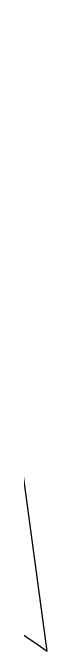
# Model space of a CAD drawing. Extents: x 400 to 501, y 484 to 634.
# Drawn here: x 419.605 to 419.763, y 531.302 to 535.79 of the extents above; entities that cross this region are included whole.
import ezdxf

# ---------------------------------------------------------------- set-up
doc = ezdxf.new("R2010")
doc.units = 0
doc.header["$MEASUREMENT"] = 0
doc.layers.add('DIM', color=3, linetype='Continuous')
doc.layers.add('GEOMETRY', color=3, linetype='Continuous', lineweight=25)

# ---------------------------------------------------------------- blocks, each defined once
blk = doc.blocks.new('2026 GRANDEE')
at = {"layer": 'GEOMETRY', "ltscale": 16}
blk.add_line((-30.7001, -65.5385), (-31.3881, -60.4748), dxfattribs=at)
for points, knots in [([(-33.9527, -64.1805), (-33.8667, -64.1952), (-33.6953, -64.2246), (-33.4231, -64.2836), (-33.144, -64.3525), (-32.8602, -64.4325), (-32.5754, -64.5242), (-32.2451, -64.6467), (-31.8747, -64.8111), (-31.4717, -65.0287), (-31.0809, -65.2734), (-30.8275, -65.4498), (-30.7001, -65.5385)], [0, 0, 0, 0, 0.083007, 0.165445, 0.248039, 0.330686, 0.413293, 0.496284, 0.621245, 0.746212, 0.872435, 1, 1, 1, 1]), ([(-34.3874, -64.8636), (-34.3228, -64.8918), (-34.1864, -64.9514), (-33.9799, -65.041), (-33.7614, -65.1359), (-33.5566, -65.2256), (-33.3455, -65.3193), (-33.1608, -65.4033), (-32.987, -65.4846), (-32.8368, -65.5572), (-32.6809, -65.6357), (-32.5259, -65.7161), (-32.3762, -65.7982), (-32.1721, -65.9181), (-31.9078, -66.0857), (-31.5876, -66.3016), (-31.2741, -66.52), (-30.9656, -66.7431), (-30.764, -66.8955), (-30.6622, -66.9724)], [0, 0, 0, 0, 0.049264, 0.104117, 0.157422, 0.215806, 0.260468, 0.318911, 0.357667, 0.394577, 0.435474, 0.479612, 0.516483, 0.554683, 0.644755, 0.734664, 0.823935, 0.911073, 1, 1, 1, 1])]:
    blk.add_open_spline(points, degree=3, knots=knots, dxfattribs=at)

msp = doc.modelspace()

# ---------------------------------------------------------------- block references
at = {"layer": 'DIM'}
msp.add_blockref('2026 GRANDEE', (450.4248, 596.8403), dxfattribs=at)

doc.saveas('drawing.dxf')
